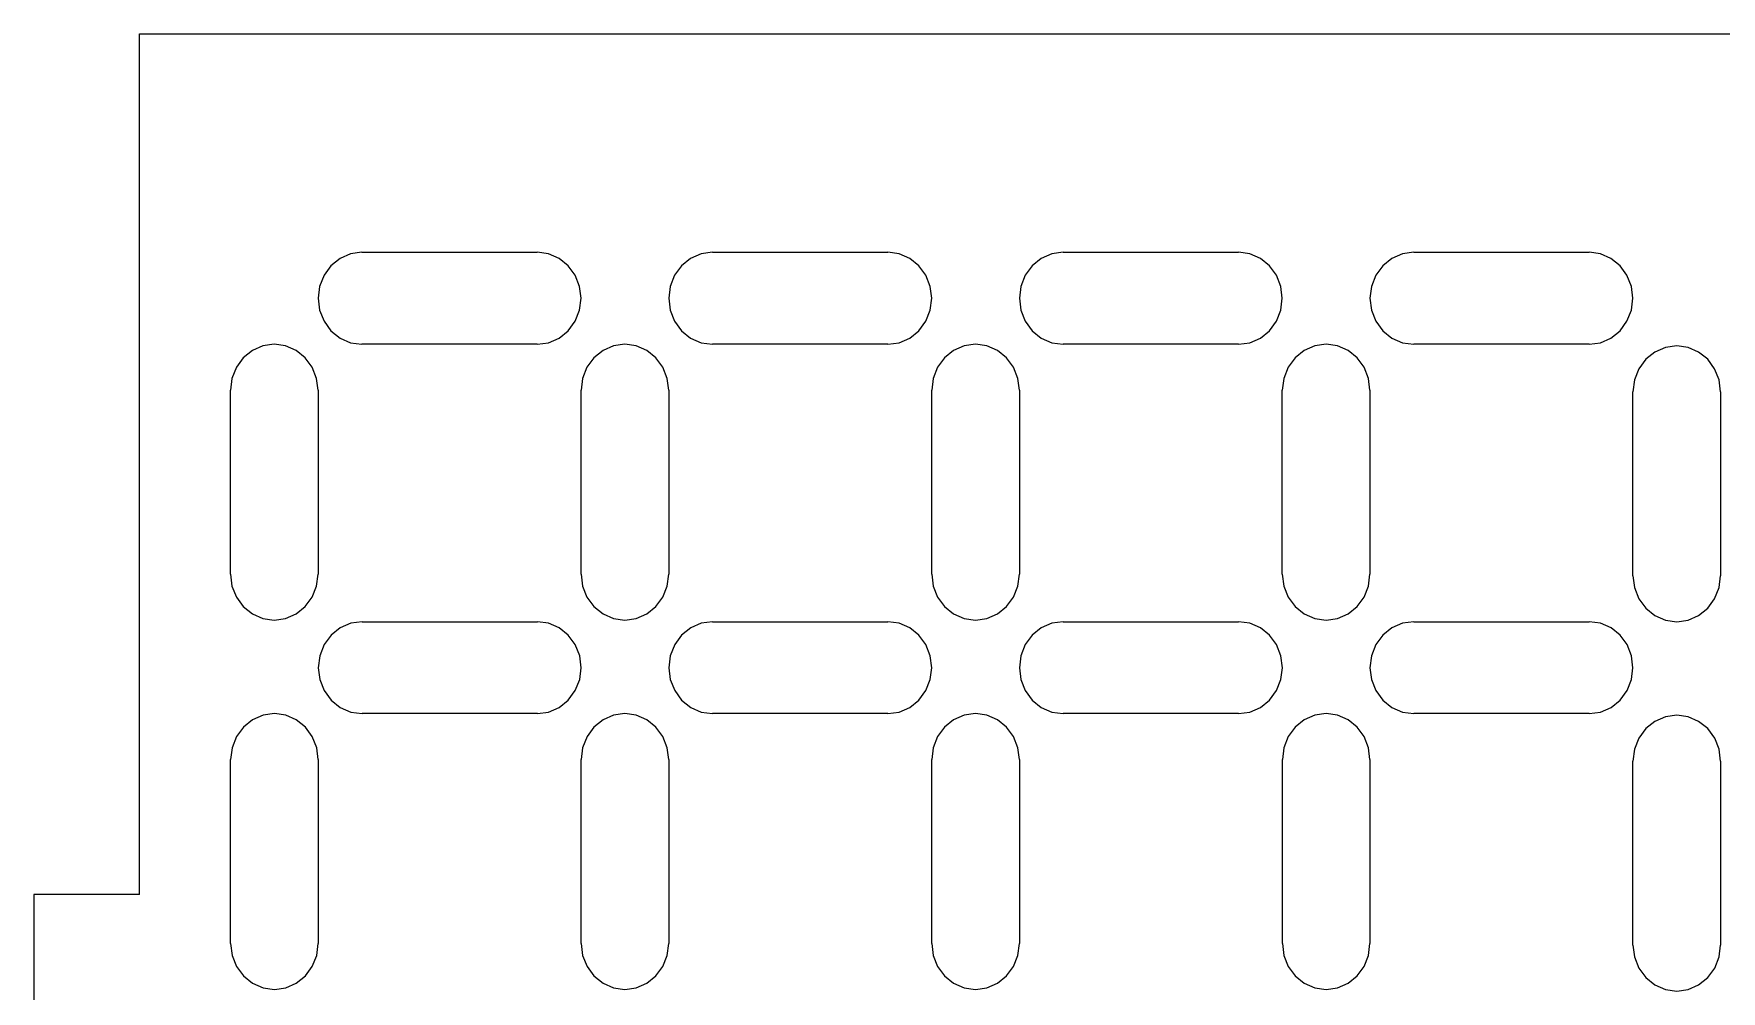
# Model space of a CAD drawing. Extents: x -306 to 306, y -184 to 184.
# Drawn here: x -305.7 to -250, y 31.4 to 63.1 of the extents above; entities that cross this region are included whole.
import ezdxf

# ---------------------------------------------------------------- set-up
doc = ezdxf.new("R2010")
doc.units = 0
doc.layers.get('0').update_dxf_attribs({"linetype": 'CONTINUOUS'})

msp = doc.modelspace()

# ---------------------------------------------------------------- linework, layer by layer
for p, q in [((-302.228, 34.598), (-302.228, 63.061)), ((-302.228, 63.061), (-200.628, 63.061)), ((-295.255, 55.781), (-295.605, 55.629)), ((-294.881, 55.833), (-295.255, 55.781)), ((-294.881, 55.833), (-289.087, 55.833)), ((-288.712, 55.781), (-289.087, 55.833)), ((-288.363, 55.629), (-288.712, 55.781)), ((-283.668, 55.781), (-284.017, 55.629)), ((-283.293, 55.833), (-283.668, 55.781)), ((-283.293, 55.833), (-277.5, 55.833)), ((-277.125, 55.781), (-277.5, 55.833)), ((-276.775, 55.629), (-277.125, 55.781)), ((-272.081, 55.781), (-272.43, 55.629)), ((-271.706, 55.833), (-272.081, 55.781)), ((-271.706, 55.833), (-265.912, 55.833)), ((-265.537, 55.781), (-265.912, 55.833)), ((-265.188, 55.629), (-265.537, 55.781)), ((-260.494, 55.781), (-260.843, 55.629)), ((-260.119, 55.833), (-260.494, 55.781)), ((-260.119, 55.833), (-254.325, 55.833)), ((-253.95, 55.781), (-254.325, 55.833)), ((-253.601, 55.629), (-253.95, 55.781)), ((-295.905, 55.387), (-296.135, 55.073)), ((-295.605, 55.629), (-295.905, 55.387)), ((-288.063, 55.387), (-288.363, 55.629)), ((-287.833, 55.073), (-288.063, 55.387)), ((-284.317, 55.387), (-284.548, 55.073)), ((-284.017, 55.629), (-284.317, 55.387)), ((-276.475, 55.387), (-276.775, 55.629)), ((-276.245, 55.073), (-276.475, 55.387)), ((-272.73, 55.387), (-272.96, 55.073)), ((-272.43, 55.629), (-272.73, 55.387)), ((-264.888, 55.387), (-265.188, 55.629)), ((-264.658, 55.073), (-264.888, 55.387)), ((-261.143, 55.387), (-261.373, 55.073)), ((-260.843, 55.629), (-261.143, 55.387)), ((-253.301, 55.387), (-253.601, 55.629)), ((-253.071, 55.073), (-253.301, 55.387)), ((-296.28, 54.706), (-296.329, 54.312)), ((-296.135, 55.073), (-296.28, 54.706)), ((-287.688, 54.706), (-287.833, 55.073)), ((-287.639, 54.312), (-287.688, 54.706)), ((-284.692, 54.706), (-284.742, 54.312)), ((-284.548, 55.073), (-284.692, 54.706)), ((-276.101, 54.706), (-276.245, 55.073)), ((-276.051, 54.312), (-276.101, 54.706)), ((-273.105, 54.706), (-273.154, 54.312)), ((-272.96, 55.073), (-273.105, 54.706)), ((-264.513, 54.706), (-264.658, 55.073)), ((-264.464, 54.312), (-264.513, 54.706)), ((-261.518, 54.706), (-261.567, 54.312)), ((-261.373, 55.073), (-261.518, 54.706)), ((-252.926, 54.706), (-253.071, 55.073)), ((-252.877, 54.312), (-252.926, 54.706)), ((-296.329, 54.312), (-296.28, 53.919)), ((-287.688, 53.919), (-287.639, 54.312)), ((-284.742, 54.312), (-284.692, 53.919)), ((-276.101, 53.919), (-276.051, 54.312)), ((-273.154, 54.312), (-273.105, 53.919)), ((-264.513, 53.919), (-264.464, 54.312)), ((-261.567, 54.312), (-261.518, 53.919)), ((-252.926, 53.919), (-252.877, 54.312)), ((-296.28, 53.919), (-296.135, 53.552)), ((-296.135, 53.552), (-295.905, 53.237)), ((-288.063, 53.237), (-287.833, 53.552)), ((-287.833, 53.552), (-287.688, 53.919)), ((-284.692, 53.919), (-284.548, 53.552)), ((-284.548, 53.552), (-284.317, 53.237)), ((-276.475, 53.237), (-276.245, 53.552)), ((-276.245, 53.552), (-276.101, 53.919)), ((-273.105, 53.919), (-272.96, 53.552)), ((-272.96, 53.552), (-272.73, 53.237)), ((-264.888, 53.237), (-264.658, 53.552)), ((-264.658, 53.552), (-264.513, 53.919)), ((-261.518, 53.919), (-261.373, 53.552)), ((-261.373, 53.552), (-261.143, 53.237)), ((-253.301, 53.237), (-253.071, 53.552)), ((-253.071, 53.552), (-252.926, 53.919)), ((-295.905, 53.237), (-295.605, 52.996)), ((-295.605, 52.996), (-295.255, 52.844)), ((-288.712, 52.844), (-288.363, 52.996)), ((-288.363, 52.996), (-288.063, 53.237)), ((-284.317, 53.237), (-284.017, 52.996)), ((-284.017, 52.996), (-283.668, 52.844)), ((-277.125, 52.844), (-276.775, 52.996)), ((-276.775, 52.996), (-276.475, 53.237)), ((-272.73, 53.237), (-272.43, 52.996)), ((-272.43, 52.996), (-272.081, 52.844)), ((-265.537, 52.844), (-265.188, 52.996)), ((-265.188, 52.996), (-264.888, 53.237)), ((-261.143, 53.237), (-260.843, 52.996)), ((-260.843, 52.996), (-260.494, 52.844)), ((-253.95, 52.844), (-253.601, 52.996)), ((-253.601, 52.996), (-253.301, 53.237)), ((-298.502, 52.589), (-298.802, 52.348)), ((-298.152, 52.741), (-298.502, 52.589)), ((-297.777, 52.793), (-298.152, 52.741)), ((-297.403, 52.741), (-297.777, 52.793)), ((-297.053, 52.589), (-297.403, 52.741)), ((-296.753, 52.348), (-297.053, 52.589)), ((-295.255, 52.844), (-294.881, 52.792)), ((-289.087, 52.792), (-294.881, 52.792)), ((-289.087, 52.792), (-288.712, 52.844)), ((-286.914, 52.589), (-287.214, 52.348)), ((-286.565, 52.741), (-286.914, 52.589)), ((-286.19, 52.793), (-286.565, 52.741)), ((-285.815, 52.741), (-286.19, 52.793)), ((-285.466, 52.589), (-285.815, 52.741)), ((-285.166, 52.348), (-285.466, 52.589)), ((-283.668, 52.844), (-283.293, 52.792)), ((-277.5, 52.792), (-283.293, 52.792)), ((-277.5, 52.792), (-277.125, 52.844)), ((-275.327, 52.589), (-275.627, 52.348)), ((-274.978, 52.741), (-275.327, 52.589)), ((-274.603, 52.793), (-274.978, 52.741)), ((-274.228, 52.741), (-274.603, 52.793)), ((-273.879, 52.589), (-274.228, 52.741)), ((-273.579, 52.348), (-273.879, 52.589)), ((-272.081, 52.844), (-271.706, 52.792)), ((-265.912, 52.792), (-271.706, 52.792)), ((-265.912, 52.792), (-265.537, 52.844)), ((-263.74, 52.589), (-264.04, 52.348)), ((-263.39, 52.741), (-263.74, 52.589)), ((-263.016, 52.793), (-263.39, 52.741)), ((-262.641, 52.741), (-263.016, 52.793)), ((-262.291, 52.589), (-262.641, 52.741)), ((-261.991, 52.348), (-262.291, 52.589)), ((-260.494, 52.844), (-260.119, 52.792)), ((-254.325, 52.792), (-260.119, 52.792)), ((-254.325, 52.792), (-253.95, 52.844)), ((-252.152, 52.537), (-252.452, 52.296)), ((-251.803, 52.689), (-252.152, 52.537)), ((-251.428, 52.741), (-251.803, 52.689)), ((-251.053, 52.689), (-251.428, 52.741)), ((-250.704, 52.537), (-251.053, 52.689)), ((-250.404, 52.296), (-250.704, 52.537)), ((-299.032, 52.033), (-299.176, 51.666)), ((-298.802, 52.348), (-299.032, 52.033)), ((-296.523, 52.033), (-296.753, 52.348)), ((-296.378, 51.666), (-296.523, 52.033)), ((-287.444, 52.033), (-287.589, 51.666)), ((-287.214, 52.348), (-287.444, 52.033)), ((-284.936, 52.033), (-285.166, 52.348)), ((-284.791, 51.666), (-284.936, 52.033)), ((-275.857, 52.033), (-276.002, 51.666)), ((-275.627, 52.348), (-275.857, 52.033)), ((-273.348, 52.033), (-273.579, 52.348)), ((-273.204, 51.666), (-273.348, 52.033)), ((-264.27, 52.033), (-264.415, 51.666)), ((-264.04, 52.348), (-264.27, 52.033)), ((-261.761, 52.033), (-261.991, 52.348)), ((-261.616, 51.666), (-261.761, 52.033)), ((-252.683, 51.981), (-252.827, 51.614)), ((-252.452, 52.296), (-252.683, 51.981)), ((-250.174, 51.981), (-250.404, 52.296)), ((-250.029, 51.614), (-250.174, 51.981)), ((-299.176, 51.666), (-299.226, 51.273)), ((-296.329, 51.273), (-296.378, 51.666)), ((-287.589, 51.666), (-287.639, 51.273)), ((-284.742, 51.273), (-284.791, 51.666)), ((-276.002, 51.666), (-276.051, 51.273)), ((-273.154, 51.273), (-273.204, 51.666)), ((-264.415, 51.666), (-264.464, 51.273)), ((-261.567, 51.273), (-261.616, 51.666)), ((-252.827, 51.614), (-252.877, 51.221)), ((-249.98, 51.221), (-250.029, 51.614)), ((-299.226, 45.192), (-299.226, 51.273)), ((-296.329, 51.273), (-296.329, 45.192)), ((-287.639, 45.192), (-287.639, 51.273)), ((-284.742, 51.273), (-284.742, 45.192)), ((-276.051, 45.192), (-276.051, 51.273)), ((-273.154, 51.273), (-273.154, 45.192)), ((-264.464, 45.192), (-264.464, 51.273)), ((-261.567, 51.273), (-261.567, 45.192)), ((-252.877, 45.14), (-252.877, 51.221)), ((-249.98, 51.221), (-249.98, 45.14)), ((-299.226, 45.192), (-299.176, 44.798)), ((-296.378, 44.798), (-296.329, 45.192)), ((-287.639, 45.192), (-287.589, 44.798)), ((-284.791, 44.798), (-284.742, 45.192)), ((-276.051, 45.192), (-276.002, 44.798)), ((-273.204, 44.798), (-273.154, 45.192)), ((-264.464, 45.192), (-264.415, 44.798)), ((-261.616, 44.798), (-261.567, 45.192)), ((-299.176, 44.798), (-299.032, 44.432)), ((-296.523, 44.432), (-296.378, 44.798)), ((-287.589, 44.798), (-287.444, 44.432)), ((-284.936, 44.432), (-284.791, 44.798)), ((-276.002, 44.798), (-275.857, 44.432)), ((-273.348, 44.432), (-273.204, 44.798)), ((-264.415, 44.798), (-264.27, 44.432)), ((-261.761, 44.432), (-261.616, 44.798)), ((-252.877, 45.14), (-252.827, 44.746)), ((-252.827, 44.746), (-252.683, 44.38)), ((-250.174, 44.38), (-250.029, 44.746)), ((-250.029, 44.746), (-249.98, 45.14)), ((-299.032, 44.432), (-298.802, 44.117)), ((-298.802, 44.117), (-298.502, 43.875)), ((-297.053, 43.875), (-296.753, 44.117)), ((-296.753, 44.117), (-296.523, 44.432)), ((-287.444, 44.432), (-287.214, 44.117)), ((-287.214, 44.117), (-286.914, 43.875)), ((-285.466, 43.875), (-285.166, 44.117)), ((-285.166, 44.117), (-284.936, 44.432)), ((-275.857, 44.432), (-275.627, 44.117)), ((-275.627, 44.117), (-275.327, 43.875)), ((-273.879, 43.875), (-273.579, 44.117)), ((-273.579, 44.117), (-273.348, 44.432)), ((-264.27, 44.432), (-264.04, 44.117)), ((-264.04, 44.117), (-263.74, 43.875)), ((-262.291, 43.875), (-261.991, 44.117)), ((-261.991, 44.117), (-261.761, 44.432)), ((-252.683, 44.38), (-252.452, 44.065)), ((-252.452, 44.065), (-252.152, 43.823)), ((-250.704, 43.823), (-250.404, 44.065)), ((-250.404, 44.065), (-250.174, 44.38)), ((-298.502, 43.875), (-298.152, 43.723)), ((-298.152, 43.723), (-297.777, 43.672)), ((-297.777, 43.672), (-297.403, 43.723)), ((-297.403, 43.723), (-297.053, 43.875)), ((-295.253, 43.568), (-295.602, 43.416)), ((-294.878, 43.62), (-295.253, 43.568)), ((-294.878, 43.62), (-289.084, 43.62)), ((-288.71, 43.568), (-289.084, 43.62)), ((-288.36, 43.416), (-288.71, 43.568)), ((-286.914, 43.875), (-286.565, 43.723)), ((-286.565, 43.723), (-286.19, 43.672)), ((-286.19, 43.672), (-285.815, 43.723)), ((-285.815, 43.723), (-285.466, 43.875)), ((-283.666, 43.568), (-284.015, 43.416)), ((-283.291, 43.62), (-283.666, 43.568)), ((-283.291, 43.62), (-277.497, 43.62)), ((-277.122, 43.568), (-277.497, 43.62)), ((-276.773, 43.416), (-277.122, 43.568)), ((-275.327, 43.875), (-274.978, 43.723)), ((-274.978, 43.723), (-274.603, 43.672)), ((-274.603, 43.672), (-274.228, 43.723)), ((-274.228, 43.723), (-273.879, 43.875)), ((-272.078, 43.568), (-272.428, 43.416)), ((-271.704, 43.62), (-272.078, 43.568)), ((-271.704, 43.62), (-265.91, 43.62)), ((-265.535, 43.568), (-265.91, 43.62)), ((-265.186, 43.416), (-265.535, 43.568)), ((-263.74, 43.875), (-263.39, 43.723)), ((-263.39, 43.723), (-263.016, 43.672)), ((-263.016, 43.672), (-262.641, 43.723)), ((-262.641, 43.723), (-262.291, 43.875)), ((-260.491, 43.568), (-260.84, 43.416)), ((-260.116, 43.62), (-260.491, 43.568)), ((-260.116, 43.62), (-254.323, 43.62)), ((-253.948, 43.568), (-254.323, 43.62)), ((-253.598, 43.416), (-253.948, 43.568)), ((-252.152, 43.823), (-251.803, 43.672)), ((-251.803, 43.672), (-251.428, 43.62)), ((-251.428, 43.62), (-251.053, 43.672)), ((-251.053, 43.672), (-250.704, 43.823)), ((-295.902, 43.174), (-296.132, 42.86)), ((-295.602, 43.416), (-295.902, 43.174)), ((-288.06, 43.174), (-288.36, 43.416)), ((-287.83, 42.86), (-288.06, 43.174)), ((-284.315, 43.174), (-284.545, 42.86)), ((-284.015, 43.416), (-284.315, 43.174)), ((-276.473, 43.174), (-276.773, 43.416)), ((-276.243, 42.86), (-276.473, 43.174)), ((-272.728, 43.174), (-272.958, 42.86)), ((-272.428, 43.416), (-272.728, 43.174)), ((-264.886, 43.174), (-265.186, 43.416)), ((-264.656, 42.86), (-264.886, 43.174)), ((-261.14, 43.174), (-261.371, 42.86)), ((-260.84, 43.416), (-261.14, 43.174)), ((-253.298, 43.174), (-253.598, 43.416)), ((-253.068, 42.86), (-253.298, 43.174)), ((-296.277, 42.493), (-296.327, 42.099)), ((-296.132, 42.86), (-296.277, 42.493)), ((-287.685, 42.493), (-287.83, 42.86)), ((-287.636, 42.099), (-287.685, 42.493)), ((-284.69, 42.493), (-284.739, 42.099)), ((-284.545, 42.86), (-284.69, 42.493)), ((-276.098, 42.493), (-276.243, 42.86)), ((-276.049, 42.099), (-276.098, 42.493)), ((-273.103, 42.493), (-273.152, 42.099)), ((-272.958, 42.86), (-273.103, 42.493)), ((-264.511, 42.493), (-264.656, 42.86)), ((-264.461, 42.099), (-264.511, 42.493)), ((-261.515, 42.493), (-261.565, 42.099)), ((-261.371, 42.86), (-261.515, 42.493)), ((-252.924, 42.493), (-253.068, 42.86)), ((-252.874, 42.099), (-252.924, 42.493)), ((-296.327, 42.099), (-296.277, 41.706)), ((-287.685, 41.706), (-287.636, 42.099)), ((-284.739, 42.099), (-284.69, 41.706)), ((-276.098, 41.706), (-276.049, 42.099)), ((-273.152, 42.099), (-273.103, 41.706)), ((-264.511, 41.706), (-264.461, 42.099)), ((-261.565, 42.099), (-261.515, 41.706)), ((-252.924, 41.706), (-252.874, 42.099)), ((-296.277, 41.706), (-296.132, 41.339)), ((-296.132, 41.339), (-295.902, 41.025)), ((-288.06, 41.025), (-287.83, 41.339)), ((-287.83, 41.339), (-287.685, 41.706)), ((-284.69, 41.706), (-284.545, 41.339)), ((-284.545, 41.339), (-284.315, 41.025)), ((-276.473, 41.025), (-276.243, 41.339)), ((-276.243, 41.339), (-276.098, 41.706)), ((-273.103, 41.706), (-272.958, 41.339)), ((-272.958, 41.339), (-272.728, 41.025)), ((-264.886, 41.025), (-264.656, 41.339)), ((-264.656, 41.339), (-264.511, 41.706)), ((-261.515, 41.706), (-261.371, 41.339)), ((-261.371, 41.339), (-261.14, 41.025)), ((-253.298, 41.025), (-253.068, 41.339)), ((-253.068, 41.339), (-252.924, 41.706)), ((-295.902, 41.025), (-295.602, 40.783)), ((-295.602, 40.783), (-295.253, 40.631)), ((-288.71, 40.631), (-288.36, 40.783)), ((-288.36, 40.783), (-288.06, 41.025)), ((-284.315, 41.025), (-284.015, 40.783)), ((-284.015, 40.783), (-283.666, 40.631)), ((-277.122, 40.631), (-276.773, 40.783)), ((-276.773, 40.783), (-276.473, 41.025)), ((-272.728, 41.025), (-272.428, 40.783)), ((-272.428, 40.783), (-272.078, 40.631)), ((-265.535, 40.631), (-265.186, 40.783)), ((-265.186, 40.783), (-264.886, 41.025)), ((-261.14, 41.025), (-260.84, 40.783)), ((-260.84, 40.783), (-260.491, 40.631)), ((-253.948, 40.631), (-253.598, 40.783)), ((-253.598, 40.783), (-253.298, 41.025)), ((-298.499, 40.376), (-298.799, 40.135)), ((-298.15, 40.528), (-298.499, 40.376)), ((-297.775, 40.58), (-298.15, 40.528)), ((-297.4, 40.528), (-297.775, 40.58)), ((-297.051, 40.376), (-297.4, 40.528)), ((-296.751, 40.135), (-297.051, 40.376)), ((-295.253, 40.631), (-294.878, 40.579)), ((-289.084, 40.579), (-294.878, 40.579)), ((-289.084, 40.579), (-288.71, 40.631)), ((-286.912, 40.376), (-287.212, 40.135)), ((-286.563, 40.528), (-286.912, 40.376)), ((-286.188, 40.58), (-286.563, 40.528)), ((-285.813, 40.528), (-286.188, 40.58)), ((-285.463, 40.376), (-285.813, 40.528)), ((-285.163, 40.135), (-285.463, 40.376)), ((-283.666, 40.631), (-283.291, 40.579)), ((-277.497, 40.579), (-283.291, 40.579)), ((-277.497, 40.579), (-277.122, 40.631)), ((-275.325, 40.376), (-275.625, 40.135)), ((-274.975, 40.528), (-275.325, 40.376)), ((-274.6, 40.58), (-274.975, 40.528)), ((-274.225, 40.528), (-274.6, 40.58)), ((-273.876, 40.376), (-274.225, 40.528)), ((-273.576, 40.135), (-273.876, 40.376)), ((-272.078, 40.631), (-271.704, 40.579)), ((-265.91, 40.579), (-271.704, 40.579)), ((-265.91, 40.579), (-265.535, 40.631)), ((-263.737, 40.376), (-264.037, 40.135)), ((-263.388, 40.528), (-263.737, 40.376)), ((-263.013, 40.58), (-263.388, 40.528)), ((-262.638, 40.528), (-263.013, 40.58)), ((-262.289, 40.376), (-262.638, 40.528)), ((-261.989, 40.135), (-262.289, 40.376)), ((-260.491, 40.631), (-260.116, 40.579)), ((-254.323, 40.579), (-260.116, 40.579)), ((-254.323, 40.579), (-253.948, 40.631)), ((-252.15, 40.324), (-252.45, 40.083)), ((-251.801, 40.476), (-252.15, 40.324)), ((-251.426, 40.528), (-251.801, 40.476)), ((-251.051, 40.476), (-251.426, 40.528)), ((-250.702, 40.324), (-251.051, 40.476)), ((-250.402, 40.083), (-250.702, 40.324)), ((-299.029, 39.82), (-299.174, 39.453)), ((-298.799, 40.135), (-299.029, 39.82)), ((-296.521, 39.82), (-296.751, 40.135)), ((-296.376, 39.453), (-296.521, 39.82)), ((-287.442, 39.82), (-287.587, 39.453)), ((-287.212, 40.135), (-287.442, 39.82)), ((-284.933, 39.82), (-285.163, 40.135)), ((-284.789, 39.453), (-284.933, 39.82)), ((-275.855, 39.82), (-275.999, 39.453)), ((-275.625, 40.135), (-275.855, 39.82)), ((-273.346, 39.82), (-273.576, 40.135)), ((-273.201, 39.453), (-273.346, 39.82)), ((-264.267, 39.82), (-264.412, 39.453)), ((-264.037, 40.135), (-264.267, 39.82)), ((-261.759, 39.82), (-261.989, 40.135)), ((-261.614, 39.453), (-261.759, 39.82)), ((-252.68, 39.768), (-252.825, 39.401)), ((-252.45, 40.083), (-252.68, 39.768)), ((-250.171, 39.768), (-250.402, 40.083)), ((-250.027, 39.401), (-250.171, 39.768)), ((-299.174, 39.453), (-299.223, 39.06)), ((-299.223, 32.979), (-299.223, 39.06)), ((-296.327, 39.06), (-296.376, 39.453)), ((-296.327, 39.06), (-296.327, 32.979)), ((-287.587, 39.453), (-287.636, 39.06)), ((-287.636, 32.979), (-287.636, 39.06)), ((-284.739, 39.06), (-284.789, 39.453)), ((-284.739, 39.06), (-284.739, 32.979)), ((-275.999, 39.453), (-276.049, 39.06)), ((-276.049, 32.979), (-276.049, 39.06)), ((-273.152, 39.06), (-273.201, 39.453)), ((-273.152, 39.06), (-273.152, 32.979)), ((-264.412, 39.453), (-264.461, 39.06)), ((-264.461, 32.979), (-264.461, 39.06)), ((-261.565, 39.06), (-261.614, 39.453)), ((-261.565, 39.06), (-261.565, 32.979)), ((-252.825, 39.401), (-252.874, 39.008)), ((-249.977, 39.008), (-250.027, 39.401)), ((-252.874, 32.927), (-252.874, 39.008)), ((-249.977, 39.008), (-249.977, 32.927)), ((-305.728, 34.598), (-305.728, 22.598)), ((-302.228, 34.598), (-305.728, 34.598)), ((-299.223, 32.979), (-299.174, 32.585)), ((-296.376, 32.585), (-296.327, 32.979)), ((-287.636, 32.979), (-287.587, 32.585)), ((-284.789, 32.585), (-284.739, 32.979)), ((-276.049, 32.979), (-275.999, 32.585)), ((-273.201, 32.585), (-273.152, 32.979)), ((-264.461, 32.979), (-264.412, 32.585)), ((-261.614, 32.585), (-261.565, 32.979)), ((-252.874, 32.927), (-252.825, 32.534)), ((-250.027, 32.534), (-249.977, 32.927)), ((-299.174, 32.585), (-299.029, 32.219)), ((-296.521, 32.219), (-296.376, 32.585)), ((-287.587, 32.585), (-287.442, 32.219)), ((-284.933, 32.219), (-284.789, 32.585)), ((-275.999, 32.585), (-275.855, 32.219)), ((-273.346, 32.219), (-273.201, 32.585)), ((-264.412, 32.585), (-264.267, 32.219)), ((-261.759, 32.219), (-261.614, 32.585)), ((-252.825, 32.534), (-252.68, 32.167)), ((-250.171, 32.167), (-250.027, 32.534)), ((-299.029, 32.219), (-298.799, 31.904)), ((-298.799, 31.904), (-298.499, 31.662)), ((-297.051, 31.662), (-296.751, 31.904)), ((-296.751, 31.904), (-296.521, 32.219)), ((-287.442, 32.219), (-287.212, 31.904)), ((-287.212, 31.904), (-286.912, 31.662)), ((-285.463, 31.662), (-285.163, 31.904)), ((-285.163, 31.904), (-284.933, 32.219)), ((-275.855, 32.219), (-275.625, 31.904)), ((-275.625, 31.904), (-275.325, 31.662)), ((-273.876, 31.662), (-273.576, 31.904)), ((-273.576, 31.904), (-273.346, 32.219)), ((-264.267, 32.219), (-264.037, 31.904)), ((-264.037, 31.904), (-263.737, 31.662)), ((-262.289, 31.662), (-261.989, 31.904)), ((-261.989, 31.904), (-261.759, 32.219)), ((-252.68, 32.167), (-252.45, 31.852)), ((-252.45, 31.852), (-252.15, 31.61)), ((-250.702, 31.61), (-250.402, 31.852)), ((-250.402, 31.852), (-250.171, 32.167)), ((-298.499, 31.662), (-298.15, 31.51)), ((-298.15, 31.51), (-297.775, 31.459)), ((-297.775, 31.459), (-297.4, 31.51)), ((-297.4, 31.51), (-297.051, 31.662)), ((-286.912, 31.662), (-286.563, 31.51)), ((-286.563, 31.51), (-286.188, 31.459)), ((-286.188, 31.459), (-285.813, 31.51)), ((-285.813, 31.51), (-285.463, 31.662)), ((-275.325, 31.662), (-274.975, 31.51)), ((-274.975, 31.51), (-274.6, 31.459)), ((-274.6, 31.459), (-274.225, 31.51)), ((-274.225, 31.51), (-273.876, 31.662)), ((-263.737, 31.662), (-263.388, 31.51)), ((-263.388, 31.51), (-263.013, 31.459)), ((-263.013, 31.459), (-262.638, 31.51)), ((-262.638, 31.51), (-262.289, 31.662)), ((-252.15, 31.61), (-251.801, 31.459)), ((-251.801, 31.459), (-251.426, 31.407)), ((-251.426, 31.407), (-251.051, 31.459)), ((-251.051, 31.459), (-250.702, 31.61))]:
    msp.add_line(p, q)

doc.saveas('drawing.dxf')
